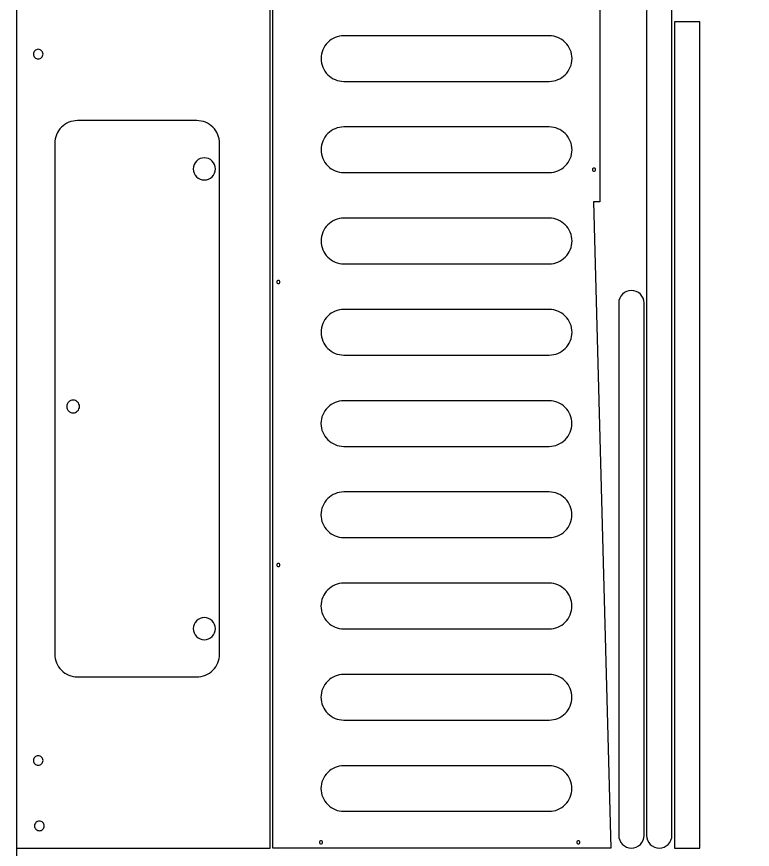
# Model space of a CAD drawing. Extents: x -888 to 5190, y -506 to 2808.
# Drawn here: x 0 to 1161, y 825 to 2139 of the extents above; entities that cross this region are included whole.
import ezdxf

# ---------------------------------------------------------------- set-up
doc = ezdxf.new("R2010")
doc.units = 0
for name, color, linetype in [('DEFAULT_LAYER', 1, 'CONTINUOUS'), ('DEFAULT_LAYER0', 1, 'CONTINUOUS'), ('LAYER_1', 18, 'CONTINUOUS'), ('T5_LOGOLAYER_20', 18, 'CONTINUOUS')]:
    doc.layers.add(name, color=color, linetype=linetype)

msp = doc.modelspace()

# ---------------------------------------------------------------- linework, layer by layer
at = {"layer": 'DEFAULT_LAYER'}
msp.add_lwpolyline([(911, 1900.3, 0.414214), (908.5, 1897.8, 0.414214), (911, 1895.3, 0.414214), (913.5, 1897.8, 0.414214)], format="xyb", close=True, dxfattribs=at)
at = {"layer": 'DEFAULT_LAYER0'}
msp.add_lwpolyline([(0, 827), (400, 827), (400, 2220), (0, 2220)], dxfattribs=at)
msp.add_lwpolyline([(404, 827), (404, 2167), (920, 2167), (920, 1847), (910, 1847), (937.7, 827)], close=True, dxfattribs=at)
for points in [[(480.3, 2073, 0.414214), (516.3, 2037), (840.3, 2037, 0.414214), (876.3, 2073, 0.414214), (840.3, 2109), (516.3, 2109, 0.414214)], [(34, 2087.6, 0.414214), (26.4, 2080, 0.414214), (34, 2072.4, 0.414214), (41.6, 2080, 0.414214)], [(60.1, 1133.1, 0.414214), (96.1, 1097.1), (284.1, 1097.1, 0.414214), (320.1, 1133.1), (320.1, 1939.1, 0.414214), (284.1, 1975.1), (96.1, 1975.1, 0.414214), (60.1, 1939.1)], [(480.3, 1929.1, 0.414214), (516.3, 1893.1), (840.3, 1893.1, 0.414214), (876.3, 1929.1, 0.414214), (840.3, 1965.1), (516.3, 1965.1, 0.414214)], [(296.1, 1916.4, 0.414214), (278.6, 1898.9, 0.414214), (296.1, 1881.4, 0.414214), (313.6, 1898.9, 0.414214)], [(480.3, 1785.1, 0.414214), (516.3, 1749.1), (840.3, 1749.1, 0.414214), (876.3, 1785.1, 0.414214), (840.3, 1821.1), (516.3, 1821.1, 0.414214)], [(413, 1722.8, 0.414214), (410.5, 1720.3, 0.414214), (413, 1717.8, 0.414214), (415.5, 1720.3, 0.414214)], [(480.3, 1641, 0.414214), (516.3, 1605), (840.3, 1605, 0.414214), (876.3, 1641, 0.414214), (840.3, 1677), (516.3, 1677, 0.414214)], [(89.1, 1533.9, 0.414214), (79.1, 1523.9, 0.414214), (89.1, 1513.9, 0.414214), (99.1, 1523.9, 0.414214)], [(480.2, 1497, 0.414214), (516.2, 1461), (840.2, 1461, 0.414214), (876.2, 1497, 0.414214), (840.2, 1533), (516.2, 1533, 0.414214)], [(480.2, 1353, 0.414214), (516.2, 1317), (840.2, 1317, 0.414214), (876.2, 1353, 0.414214), (840.2, 1389), (516.2, 1389, 0.414214)], [(413, 1276.2, 0.414214), (410.5, 1273.7, 0.414214), (413, 1271.2, 0.414214), (415.5, 1273.7, 0.414214)], [(480.2, 1209, 0.414214), (516.2, 1173), (840.2, 1173, 0.414214), (876.2, 1209, 0.414214), (840.2, 1245), (516.2, 1245, 0.414214)], [(296.1, 1190.8, 0.414214), (278.6, 1173.3, 0.414214), (296.1, 1155.8, 0.414214), (313.6, 1173.3, 0.414214)], [(480.2, 1065, 0.414214), (516.2, 1029), (840.2, 1029, 0.414214), (876.2, 1065, 0.414214), (840.2, 1101), (516.2, 1101, 0.414214)], [(34, 972.8, 0.414214), (26.4, 965.2, 0.414214), (34, 957.6, 0.414214), (41.6, 965.2, 0.414214)], [(480.2, 921, 0.414214), (516.2, 885), (840.2, 885, 0.414214), (876.2, 921, 0.414214), (840.2, 957), (516.2, 957, 0.414214)], [(35.8, 869.6, 0.414214), (28.2, 862, 0.414214), (35.8, 854.4, 0.414214), (43.4, 862, 0.414214)], [(480.2, 838.5, 0.414214), (477.7, 836, 0.414214), (480.2, 833.5, 0.414214), (482.7, 836, 0.414214)], [(886.2, 838.5, 0.414214), (883.7, 836, 0.414214), (886.2, 833.5, 0.414214), (888.7, 836, 0.414214)]]:
    msp.add_lwpolyline(points, format="xyb", close=True, dxfattribs=at)
at = {"layer": 'LAYER_1'}
for points in [[(994, 847, 0.414214), (1014, 827, 0.414214), (1034, 847), (1034, 2147, 0.414214), (1014, 2167, 0.414214), (994, 2147)], [(950, 847, 0.414214), (970, 827, 0.414214), (990, 847), (990, 1687, 0.414214), (970, 1707, 0.414214), (950, 1687)]]:
    msp.add_lwpolyline(points, format="xyb", close=True, dxfattribs=at)
msp.add_lwpolyline([(1038, 827), (1078, 827), (1078, 2131), (1038, 2131)], close=True, dxfattribs=at)
at = {"layer": 'T5_LOGOLAYER_20'}
msp.add_lwpolyline([(0, 0), (1220, 0), (1220, 2440), (0, 2440)], close=True, dxfattribs=at)

doc.saveas('drawing.dxf')
